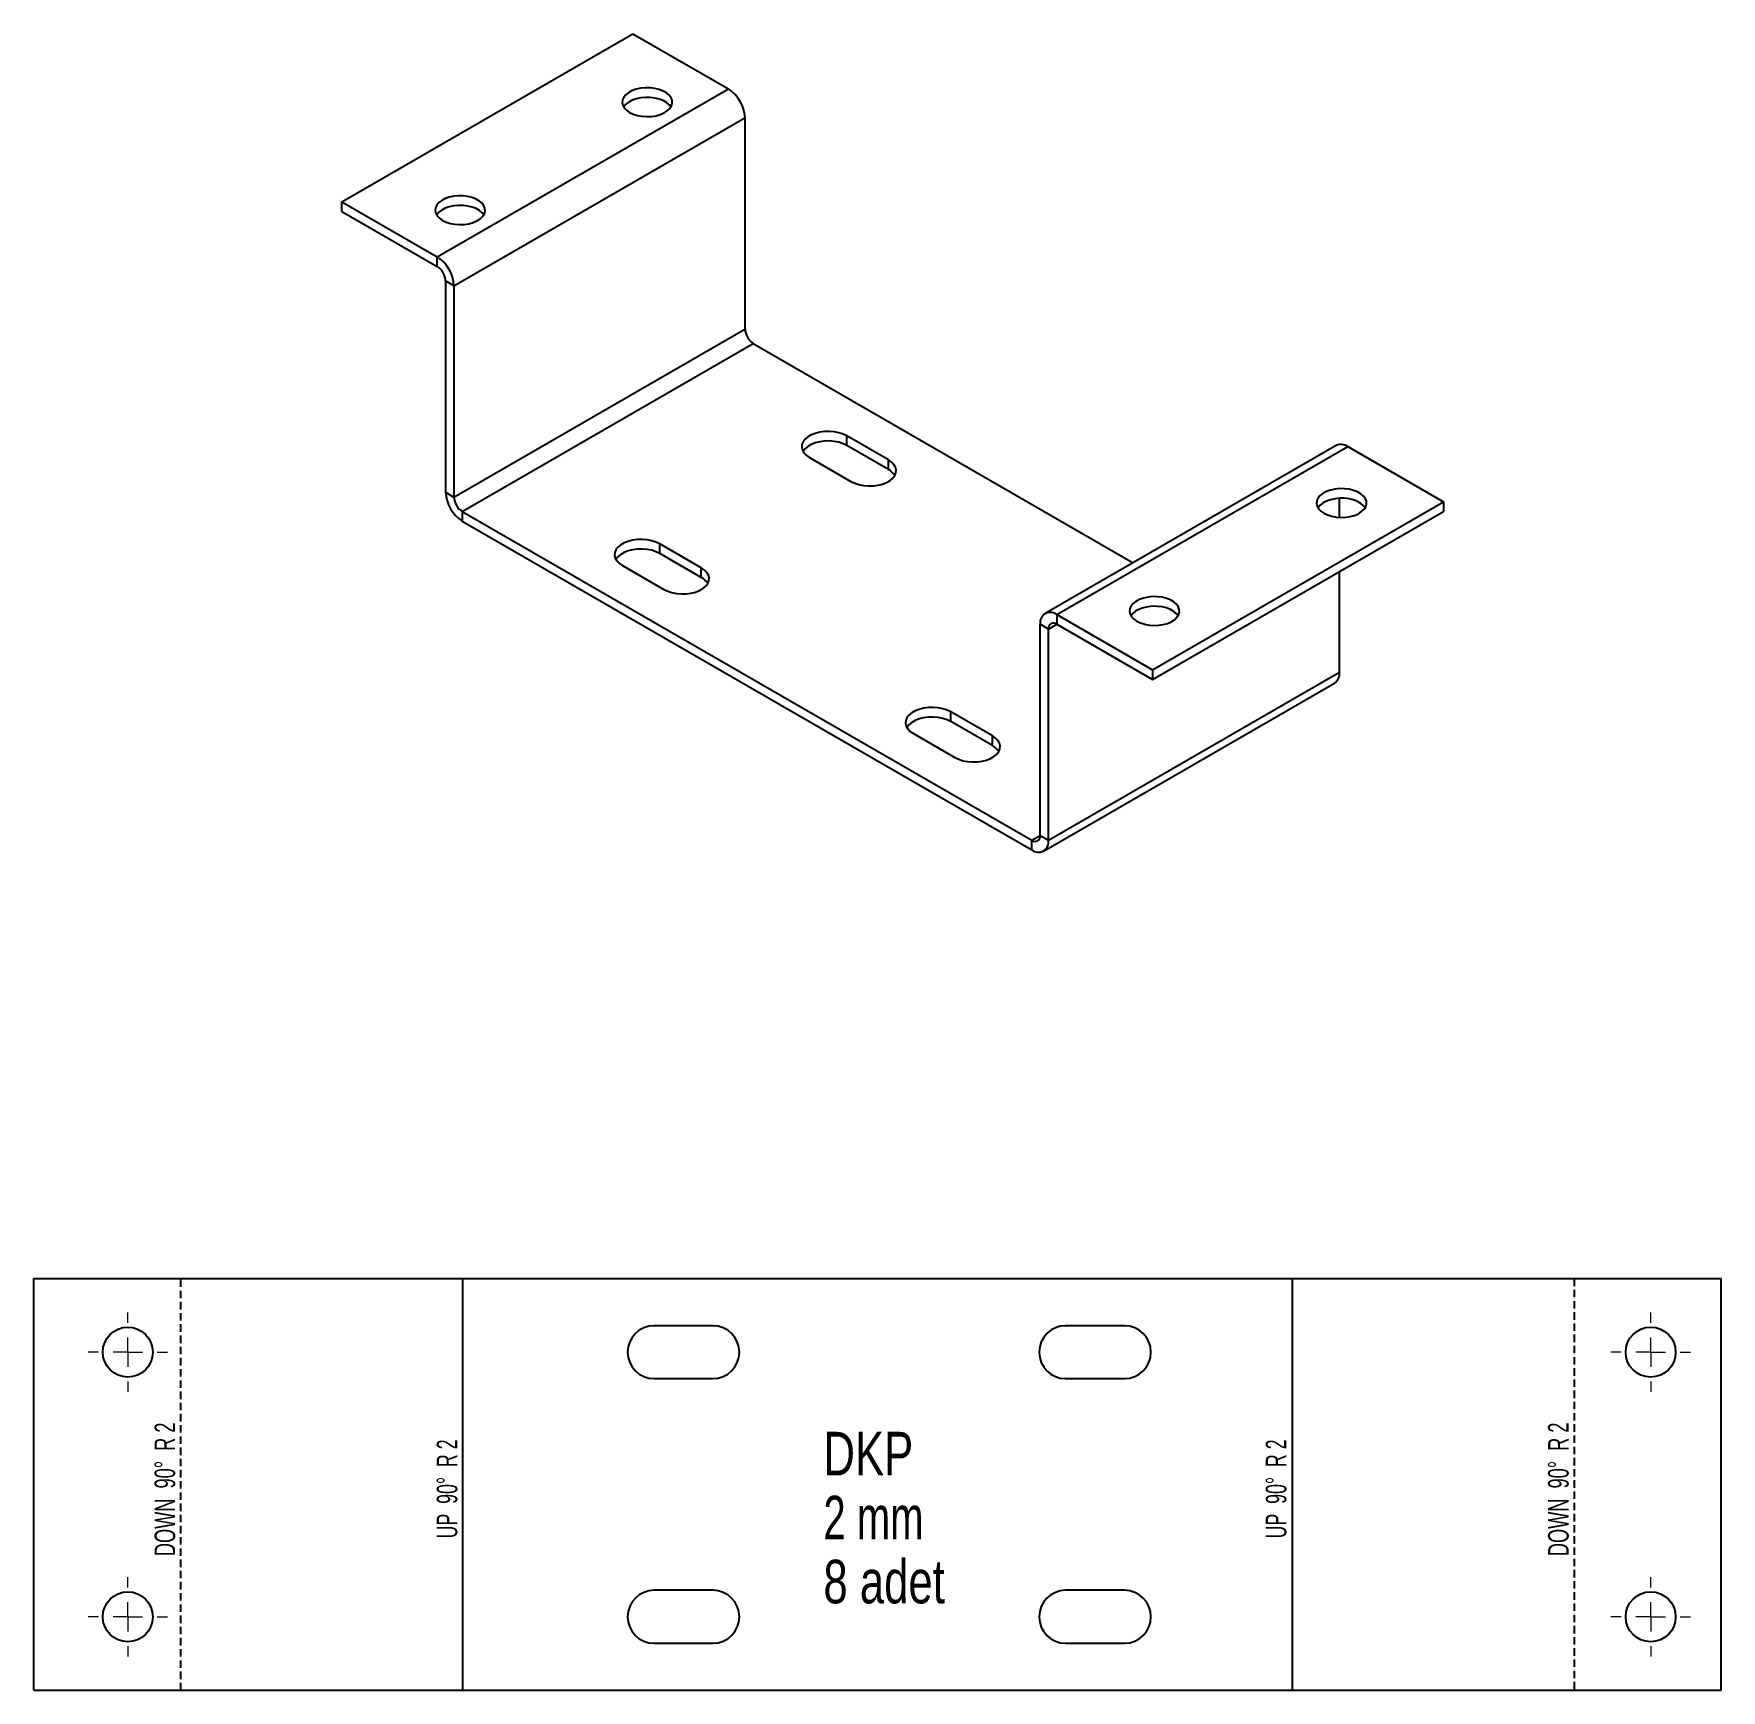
# Model space of a CAD drawing. Header units: millimetres. Extents: x -392 to -105, y 75 to 357.
import ezdxf

# ---------------------------------------------------------------- set-up
doc = ezdxf.new("R2010")
doc.units = ezdxf.units.MM
doc.linetypes.add('HIDDEN', pattern=[1.905, 1.27, -0.635])
doc.styles.add('SLDTEXTSTYLE0', font='TXT', dxfattribs={"width": 0.75})
doc.styles.add('SLDTEXTSTYLE1', font='TXT', dxfattribs={"width": 0.6875})
doc.styles.add('SLDTEXTSTYLE2', font='TXT', dxfattribs={"width": 0.660714})
doc.styles.add('SLDTEXTSTYLE3', font='TXT', dxfattribs={"width": 0.645833})

# ---------------------------------------------------------------- blocks, each defined once
blk = doc.blocks.new('SW_CENTERMARKSYMBOL_0')
at = {"color": 0, "linetype": 'Continuous', "lineweight": 18}
for p, q in [((0, 5), (0, 6.75)), ((-5, 0), (-6.75, 0)), ((0, 0), (-2.5, 0)), ((0, 0), (0, 2.5)), ((0, 0), (2.5, 0)), ((0, 0), (0, -2.5)), ((5, 0), (6.75, 0)), ((0, -5), (0, -6.75))]:
    blk.add_line(p, q, dxfattribs=at)
blk = doc.blocks.new('SW_CENTERMARKSYMBOL_1')
at = {"color": 0, "linetype": 'Continuous', "lineweight": 18}
for p, q in [((0, 5), (0, 6.75)), ((-5, 0), (-6.75, 0)), ((0, 0), (-2.5, 0)), ((0, 0), (0, 2.5)), ((0, 0), (2.5, 0)), ((0, 0), (0, -2.5)), ((5, 0), (6.75, 0)), ((0, -5), (0, -6.75))]:
    blk.add_line(p, q, dxfattribs=at)
blk = doc.blocks.new('SW_CENTERMARKSYMBOL_2')
at = {"color": 0, "linetype": 'Continuous', "lineweight": 18}
for p, q in [((0, 5), (0, 6.75)), ((-5, 0), (-6.75, 0)), ((0, 0), (-2.5, 0)), ((0, 0), (0, 2.5)), ((0, 0), (2.5, 0)), ((0, 0), (0, -2.5)), ((5, 0), (6.75, 0)), ((0, -5), (0, -6.75))]:
    blk.add_line(p, q, dxfattribs=at)
blk = doc.blocks.new('SW_CENTERMARKSYMBOL_3')
at = {"color": 0, "linetype": 'Continuous', "lineweight": 18}
for p, q in [((0, 5), (0, 6.75)), ((-5, 0), (-6.75, 0)), ((0, 0), (-2.5, 0)), ((0, 0), (0, 2.5)), ((0, 0), (2.5, 0)), ((0, 0), (0, -2.5)), ((5, 0), (6.75, 0)), ((0, -5), (0, -6.75))]:
    blk.add_line(p, q, dxfattribs=at)

msp = doc.modelspace()

# ---------------------------------------------------------------- linework, layer by layer
at = {"color": 7, "linetype": 'Continuous', "lineweight": 25}
for p, q in [((-339.51, 328.58), (-290.01, 357.15)), ((-290.01, 357.15), (-273.75, 347.76)), ((-323.25, 319.19), (-273.75, 347.76)), ((-320.42, 314.29), (-270.92, 342.86)), ((-270.92, 342.86), (-270.92, 306.94)), ((-339.51, 326.94), (-339.51, 328.58)), ((-339.51, 328.58), (-323.25, 319.19)), ((-339.51, 326.94), (-323.25, 317.56)), ((-323.25, 317.56), (-323.25, 319.19)), ((-320.42, 314.29), (-321.83, 315.11)), ((-321.83, 315.11), (-321.83, 279.18)), ((-320.42, 314.29), (-320.42, 278.36)), ((-320.42, 278.36), (-270.92, 306.94)), ((-319, 275.91), (-269.51, 304.49)), ((-269.51, 304.49), (-204.92, 267.2)), ((-246.53, 284.69), (-253.6, 288.77)), ((-253.6, 287.14), (-253.6, 288.77)), ((-246.53, 283.06), (-253.6, 287.14)), ((-170.39, 287.14), (-219.89, 258.56)), ((-259.96, 285.1), (-252.89, 281.02)), ((-246.53, 283.06), (-246.53, 284.69)), ((-217.89, 258.37), (-168.39, 286.94)), ((-168.39, 286.94), (-152.13, 277.55)), ((-321.83, 279.18), (-320.42, 278.36)), ((-319, 275.91), (-222.13, 219.99)), ((-319, 275.91), (-319, 274.28)), ((-201.63, 248.98), (-152.13, 277.55)), ((-201.63, 247.34), (-152.13, 275.92)), ((-169.81, 274.9), (-169.81, 278.16)), ((-152.13, 277.55), (-152.13, 275.92)), ((-319, 274.28), (-222.13, 218.36)), ((-278.35, 266.32), (-285.42, 270.4)), ((-285.42, 268.77), (-285.42, 270.4)), ((-278.35, 264.69), (-285.42, 268.77)), ((-291.78, 266.73), (-284.71, 262.65)), ((-278.35, 264.69), (-278.35, 266.32)), ((-169.81, 248.56), (-169.81, 265.71)), ((-217.89, 258.37), (-201.63, 248.98)), ((-217.89, 258.37), (-217.89, 256.73)), ((-219.3, 255.92), (-220.72, 256.73)), ((-220.72, 220.81), (-220.72, 256.73)), ((-219.3, 255.92), (-217.89, 256.73)), ((-219.3, 219.99), (-219.3, 255.92)), ((-217.89, 256.73), (-201.63, 247.34)), ((-219.3, 219.99), (-169.81, 248.56)), ((-201.63, 248.98), (-201.63, 247.34)), ((-220.13, 218.16), (-170.63, 246.73)), ((-228.85, 237.75), (-235.92, 241.83)), ((-235.92, 240.19), (-235.92, 241.83)), ((-228.85, 236.11), (-235.92, 240.19)), ((-242.28, 238.15), (-235.21, 234.07)), ((-228.85, 236.11), (-228.85, 237.75)), ((-222.13, 219.99), (-220.72, 220.8)), ((-222.13, 218.36), (-222.13, 219.99)), ((-220.72, 220.81), (-219.3, 219.99)), ((-391.89, 75.45), (-391.89, 145.45)), ((-391.89, 145.45), (-104.88, 145.45)), ((-104.88, 75.45), (-104.88, 145.45)), ((-276.38, 137.45), (-286.38, 137.45)), ((-206.38, 137.45), (-216.38, 137.45)), ((-286.38, 128.45), (-276.38, 128.45)), ((-216.38, 128.45), (-206.38, 128.45)), ((-276.38, 92.45), (-286.38, 92.45)), ((-206.38, 92.45), (-216.38, 92.45)), ((-286.38, 83.45), (-276.38, 83.45)), ((-216.38, 83.45), (-206.38, 83.45)), ((-391.89, 75.45), (-104.88, 75.45))]:
    msp.add_line(p, q, dxfattribs=at)
at = {"color": 7, "linetype": 'HIDDEN'}
for p, q in [((-366.89, 75.45), (-366.89, 145.45)), ((-129.88, 145.45), (-129.88, 75.45))]:
    msp.add_line(p, q, dxfattribs=at)
at = {"color": 7, "linetype": 'Continuous'}
for p, q in [((-318.88, 75.45), (-318.88, 145.45)), ((-177.88, 145.45), (-177.88, 75.45))]:
    msp.add_line(p, q, dxfattribs=at)
at = {"color": 7, "linetype": 'Continuous', "lineweight": 25, "flags": 128}
for points in [[(-290.54, 343.78), (-289.92, 343.49), (-289.21, 343.26), (-288.44, 343.12), (-287.64, 343.07), (-286.83, 343.1), (-286.05, 343.22), (-285.33, 343.42), (-284.68, 343.7), (-284.14, 344.05), (-283.72, 344.45), (-283.43, 344.88), (-283.3, 345.34), (-283.32, 345.81), (-283.49, 346.27), (-283.81, 346.69), (-284.26, 347.08), (-284.83, 347.41), (-285.5, 347.67), (-286.24, 347.85), (-287.03, 347.95), (-287.84, 347.97), (-288.64, 347.89), (-289.4, 347.72), (-290.09, 347.48), (-290.68, 347.17), (-291.17, 346.79), (-291.52, 346.38), (-291.73, 345.92), (-291.79, 345.46), (-291.69, 345), (-291.45, 344.55), (-291.06, 344.14), (-290.54, 343.78)], [(-283.53, 344.7), (-283.81, 345.06), (-284.26, 345.45), (-284.83, 345.78), (-285.5, 346.04), (-286.24, 346.22), (-287.03, 346.32), (-287.84, 346.33), (-288.64, 346.25), (-289.4, 346.09), (-290.09, 345.85), (-290.68, 345.54), (-291.17, 345.16), (-291.52, 344.74), (-291.55, 344.7)], [(-322.36, 325.41), (-321.74, 325.12), (-321.03, 324.89), (-320.26, 324.75), (-319.46, 324.7), (-318.65, 324.73), (-317.87, 324.85), (-317.15, 325.05), (-316.5, 325.33), (-315.96, 325.68), (-315.54, 326.08), (-315.25, 326.51), (-315.12, 326.97), (-315.14, 327.44), (-315.31, 327.9), (-315.63, 328.32), (-316.08, 328.71), (-316.65, 329.04), (-317.32, 329.3), (-318.06, 329.49), (-318.85, 329.58), (-319.66, 329.6), (-320.46, 329.52), (-321.22, 329.36), (-321.91, 329.11), (-322.5, 328.8), (-322.99, 328.43), (-323.34, 328.01), (-323.55, 327.56), (-323.61, 327.09), (-323.51, 326.63), (-323.27, 326.18), (-322.88, 325.77), (-322.36, 325.41)], [(-315.35, 326.33), (-315.63, 326.69), (-316.08, 327.08), (-316.65, 327.41), (-317.32, 327.67), (-318.06, 327.85), (-318.85, 327.95), (-319.66, 327.96), (-320.46, 327.89), (-321.22, 327.72), (-321.91, 327.48), (-322.5, 327.17), (-322.99, 326.79), (-323.34, 326.37), (-323.37, 326.33)], [(-253.6, 288.77), (-254.24, 289.08), (-254.96, 289.31), (-255.75, 289.46), (-256.57, 289.53), (-257.4, 289.51), (-258.21, 289.4), (-258.97, 289.2), (-259.65, 288.93), (-260.24, 288.59), (-260.71, 288.2), (-261.05, 287.76), (-261.24, 287.29), (-261.27, 286.81), (-261.16, 286.34), (-260.9, 285.88), (-260.49, 285.47), (-259.96, 285.1)], [(-253.6, 287.14), (-254.24, 287.44), (-254.96, 287.68), (-255.75, 287.83), (-256.57, 287.9), (-257.4, 287.87), (-258.21, 287.76), (-258.97, 287.57), (-259.65, 287.3), (-260.24, 286.96), (-260.71, 286.57), (-261.05, 286.13), (-261.05, 286.12)], [(-252.89, 281.02), (-252.25, 280.71), (-251.53, 280.48), (-250.74, 280.32), (-249.92, 280.26), (-249.09, 280.28), (-248.28, 280.39), (-247.52, 280.58), (-246.83, 280.85), (-246.25, 281.19), (-245.78, 281.59), (-245.44, 282.03), (-245.25, 282.49), (-245.21, 282.97), (-245.33, 283.45), (-245.59, 283.9), (-246, 284.32), (-246.53, 284.69)], [(-172.46, 275.61), (-171.83, 275.32), (-171.12, 275.09), (-170.36, 274.95), (-169.55, 274.9), (-168.75, 274.93), (-167.97, 275.05), (-167.24, 275.25), (-166.59, 275.53), (-166.05, 275.88), (-165.63, 276.28), (-165.35, 276.71), (-165.21, 277.17), (-165.23, 277.64), (-165.4, 278.09), (-165.72, 278.52), (-166.17, 278.91), (-166.75, 279.24), (-167.41, 279.5), (-168.16, 279.68), (-168.95, 279.78), (-169.75, 279.8), (-170.55, 279.72), (-171.31, 279.55), (-172, 279.31), (-172.6, 279), (-173.08, 278.62), (-173.43, 278.21), (-173.64, 277.75), (-173.7, 277.29), (-173.6, 276.83), (-173.36, 276.38), (-172.97, 275.97), (-172.46, 275.61)], [(-165.44, 276.53), (-165.72, 276.89), (-166.17, 277.28), (-166.75, 277.61), (-167.41, 277.87), (-168.16, 278.05), (-168.95, 278.15), (-169.75, 278.16), (-170.55, 278.08), (-171.31, 277.92), (-172, 277.68), (-172.6, 277.37), (-173.08, 276.99), (-173.43, 276.57), (-173.46, 276.53)], [(-285.42, 270.4), (-286.06, 270.71), (-286.78, 270.94), (-287.57, 271.09), (-288.39, 271.16), (-289.22, 271.14), (-290.03, 271.03), (-290.79, 270.83), (-291.47, 270.56), (-292.06, 270.22), (-292.53, 269.83), (-292.87, 269.39), (-293.06, 268.92), (-293.09, 268.44), (-292.98, 267.97), (-292.72, 267.52), (-292.31, 267.1), (-291.78, 266.73)], [(-285.42, 268.77), (-286.06, 269.07), (-286.78, 269.31), (-287.57, 269.46), (-288.39, 269.53), (-289.22, 269.5), (-290.03, 269.39), (-290.79, 269.2), (-291.47, 268.93), (-292.06, 268.59), (-292.53, 268.2), (-292.87, 267.76), (-292.87, 267.75)], [(-284.71, 262.65), (-284.07, 262.34), (-283.35, 262.11), (-282.56, 261.95), (-281.74, 261.89), (-280.91, 261.91), (-280.1, 262.02), (-279.34, 262.21), (-278.65, 262.48), (-278.07, 262.82), (-277.6, 263.22), (-277.26, 263.66), (-277.07, 264.12), (-277.03, 264.6), (-277.15, 265.08), (-277.41, 265.53), (-277.82, 265.95), (-278.35, 266.32)], [(-204.28, 257.24), (-203.65, 256.95), (-202.94, 256.72), (-202.17, 256.58), (-201.37, 256.53), (-200.57, 256.56), (-199.79, 256.68), (-199.06, 256.88), (-198.41, 257.16), (-197.87, 257.51), (-197.45, 257.91), (-197.17, 258.34), (-197.03, 258.8), (-197.05, 259.27), (-197.22, 259.73), (-197.54, 260.15), (-197.99, 260.54), (-198.57, 260.87), (-199.23, 261.13), (-199.98, 261.32), (-200.77, 261.41), (-201.57, 261.43), (-202.37, 261.35), (-203.13, 261.19), (-203.82, 260.94), (-204.42, 260.63), (-204.9, 260.26), (-205.25, 259.84), (-205.46, 259.39), (-205.52, 258.92), (-205.42, 258.46), (-205.18, 258.01), (-204.79, 257.6), (-204.28, 257.24)], [(-197.26, 258.16), (-197.54, 258.52), (-197.99, 258.91), (-198.57, 259.24), (-199.23, 259.5), (-199.98, 259.68), (-200.77, 259.78), (-201.57, 259.79), (-202.37, 259.72), (-203.13, 259.55), (-203.82, 259.31), (-204.42, 259), (-204.9, 258.62), (-205.25, 258.2), (-205.28, 258.16)], [(-235.92, 241.83), (-236.56, 242.13), (-237.28, 242.37), (-238.07, 242.52), (-238.89, 242.59), (-239.72, 242.56), (-240.53, 242.45), (-241.29, 242.26), (-241.98, 241.99), (-242.56, 241.65), (-243.03, 241.25), (-243.37, 240.82), (-243.56, 240.35), (-243.6, 239.87), (-243.48, 239.4), (-243.22, 238.94), (-242.81, 238.52), (-242.28, 238.15)], [(-235.92, 240.19), (-236.56, 240.5), (-237.28, 240.73), (-238.07, 240.89), (-238.89, 240.95), (-239.72, 240.93), (-240.53, 240.82), (-241.29, 240.63), (-241.98, 240.36), (-242.56, 240.02), (-243.03, 239.62), (-243.37, 239.18), (-243.37, 239.17)], [(-235.21, 234.07), (-234.57, 233.77), (-233.85, 233.53), (-233.06, 233.38), (-232.24, 233.31), (-231.41, 233.34), (-230.6, 233.45), (-229.84, 233.64), (-229.16, 233.91), (-228.57, 234.25), (-228.1, 234.64), (-227.76, 235.08), (-227.57, 235.55), (-227.54, 236.03), (-227.65, 236.5), (-227.91, 236.96), (-228.32, 237.38), (-228.85, 237.75)]]:
    msp.add_lwpolyline(points, dxfattribs=at)
at = {"color": 7, "linetype": 'Continuous', "lineweight": 25}
for centre in [(-375.89, 132.95), (-116.88, 132.95), (-375.89, 87.95), (-116.88, 87.95)]:
    msp.add_circle(centre, 4.25, dxfattribs=at)
for centre, radius, start, end in [((-277.06, 342.58), 6.15, 2.6055, 57.3945), ((-326.56, 314.01), 6.15, 2.6055, 57.3945), ((-324.9, 314.97), 3.07, 2.6055, 57.3945), ((-267.85, 307.08), 3.07, 182.6055, 237.3945), ((-169.56, 285.31), 2.01, 54.3824, 114.3071), ((-247.85, 280.55), 2.83, 31.579, 62.1972), ((-315.69, 279.46), 6.15, 182.6055, 237.3945), ((-317.35, 278.5), 3.07, 182.6055, 237.3945), ((-279.66, 262.19), 2.83, 31.579, 62.1972), ((-218.99, 257.01), 1.75, 50.7967, 189.214), ((-218.44, 256.06), 0.873, 50.7967, 189.214), ((-171.77, 248.35), 1.97, 305.0133, 6.2988), ((-230.17, 233.61), 2.83, 31.579, 62.1972), ((-221.58, 220.67), 0.873, 230.7967, 9.214), ((-221.03, 219.71), 1.75, 230.7967, 9.214), ((-286.38, 132.95), 4.5, 90, 270), ((-276.38, 132.95), 4.5, 270, 90), ((-216.38, 132.95), 4.5, 90, 270), ((-206.38, 132.95), 4.5, 270, 90), ((-286.38, 87.95), 4.5, 90, 270), ((-276.38, 87.95), 4.5, 270, 90), ((-216.38, 87.95), 4.5, 90, 270), ((-206.38, 87.95), 4.5, 270, 90)]:
    msp.add_arc(centre, radius, start, end, dxfattribs=at)

# ---------------------------------------------------------------- block references
at = {"color": 7, "linetype": 'Continuous', "lineweight": 18}
for name, p in [('SW_CENTERMARKSYMBOL_0', (-375.89, 132.95)), ('SW_CENTERMARKSYMBOL_3', (-116.88, 132.95)), ('SW_CENTERMARKSYMBOL_1', (-375.89, 87.95)), ('SW_CENTERMARKSYMBOL_2', (-116.88, 87.95))]:
    msp.add_blockref(name, p, dxfattribs=at)

# ---------------------------------------------------------------- texts
at = {"color": 7, "linetype": 'Continuous', "lineweight": 0, "char_height": 3.5, "attachment_point": 2, "rotation": 90}
for s, insert, style in [('DOWN  90°  R 2', (-371.34, 109.62), 'SLDTEXTSTYLE2'), ('DOWN  90°  R 2', (-134.33, 109.62), 'SLDTEXTSTYLE2'), ('UP  90°  R 2', (-323.34, 109.69), 'SLDTEXTSTYLE3'), ('UP  90°  R 2', (-182.34, 109.69), 'SLDTEXTSTYLE3')]:
    msp.add_mtext(s, dxfattribs=dict(at, insert=insert, style=style))
at = {"color": 7, "linetype": 'Continuous', "lineweight": 0, "char_height": 7.408, "attachment_point": 1}
for s, insert, style in [('DKP', (-257.58, 119.4), 'SLDTEXTSTYLE0'), ('2 mm', (-257.58, 108.52), 'SLDTEXTSTYLE1'), ('8 adet', (-257.58, 97.64), 'SLDTEXTSTYLE0')]:
    msp.add_mtext(s, dxfattribs=dict(at, insert=insert, style=style))

doc.saveas('drawing.dxf')
